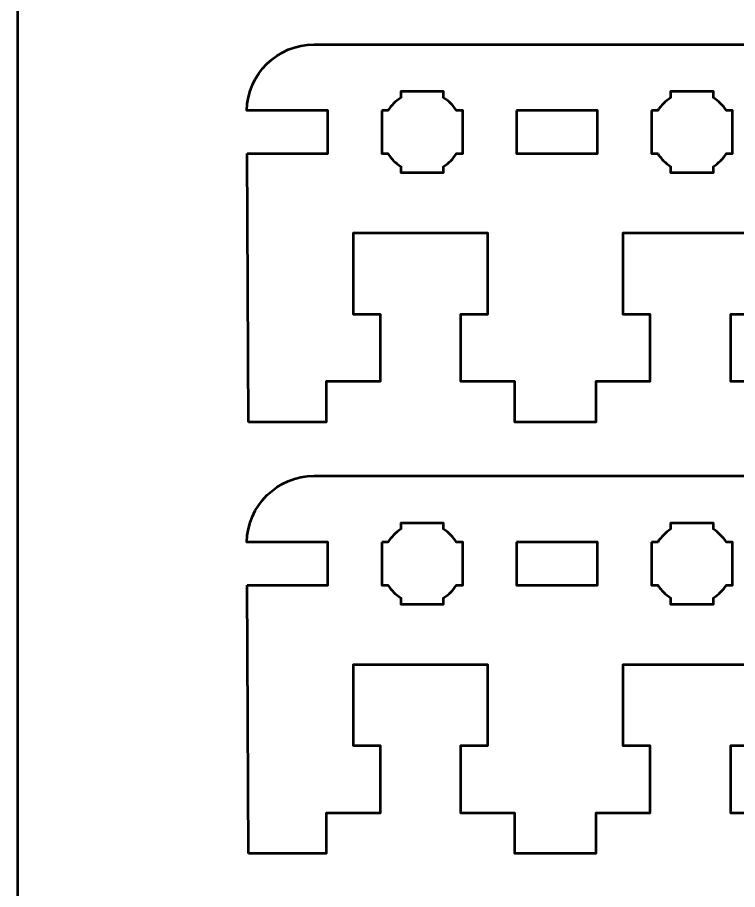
# Model space of a CAD drawing. Header units: centimetres. Extents: x -21 to 0, y -29.7 to 0.
# Drawn here: x -21 to -15.66, y -22.87 to -16.4 of the extents above; entities that cross this region are included whole.
import ezdxf

# ---------------------------------------------------------------- set-up
doc = ezdxf.new("R2010")
doc.units = ezdxf.units.CM
doc.header["$MEASUREMENT"] = 0
doc.layers.add('Layer 1', color=7, linetype='Continuous')

msp = doc.modelspace()

# ---------------------------------------------------------------- linework, layer by layer
at = {"layer": 'Layer 1', "color": 1, "lineweight": 53}
msp.add_open_spline([(-21.00003, -29.19995), (-21.00003, -29.19995), (-21.00003, -3.49992), (-21.00003, -3.49992), (-21.00003, -3.49992), (-21.00003, -3.41709), (-20.93286, -3.34992), (-20.85003, -3.34992), (-20.85003, -3.34992), (-20.7672, -3.34992), (-20.70003, -3.28275), (-20.70003, -3.19992), (-20.70003, -3.19992), (-20.70003, -3.11709), (-20.7672, -3.04992), (-20.85003, -3.04992), (-20.85003, -3.04992), (-20.93286, -3.04992), (-21.00003, -2.98275), (-21.00003, -2.89992), (-21.00003, -2.89992), (-21.00003, -2.81709), (-20.93286, -2.74992), (-20.85003, -2.74992), (-20.85003, -2.74992), (-20.7672, -2.74992), (-20.70003, -2.68275), (-20.70003, -2.59992), (-20.70003, -2.59992), (-20.70003, -2.51709), (-20.7672, -2.44992), (-20.85003, -2.44992), (-20.85003, -2.44992), (-20.93286, -2.44992), (-21.00003, -2.38275), (-21.00003, -2.29992), (-21.00003, -2.29992), (-21.00003, -2.21709), (-20.93286, -2.14992), (-20.85003, -2.14992), (-20.85003, -2.14992), (-20.7672, -2.14992), (-20.70003, -2.08275), (-20.70003, -1.99992), (-20.70003, -1.99992), (-20.70003, -1.91709), (-20.7672, -1.84992), (-20.85003, -1.84992), (-20.85003, -1.84992), (-20.93286, -1.84992), (-21.00003, -1.78275), (-21.00003, -1.69992), (-21.00003, -1.69992), (-21.00003, -1.61709), (-20.93286, -1.54992), (-20.85003, -1.54992), (-20.85003, -1.54992), (-20.7672, -1.54992), (-20.70003, -1.48275), (-20.70003, -1.39992), (-20.70003, -1.39992), (-20.70003, -1.31709), (-20.7672, -1.24992), (-20.85003, -1.24992), (-20.85003, -1.24992), (-20.93286, -1.24992), (-21.00003, -1.18275), (-21.00003, -1.09992), (-21.00003, -1.09992), (-21.00003, -1.09992), (-21.00003, -0.49992), (-21.00003, -0.49992), (-21.00003, -0.49992), (-21.00003, -0.22295), (-20.77694, 0.00004), (-20.49994, 0.00004), (-20.49994, 0.00004), (-20.49994, 0.00004), (-0.50008, 0.00004), (-0.50008, 0.00004), (-0.50008, 0.00004), (-0.22294, 0.00004), (0.00002, -0.22295), (0.00002, -0.49992), (0.00002, -0.49992), (0.00002, -0.49992), (0.00002, -29.19995), (0.00002, -29.19995), (0.00002, -29.19995), (0.00002, -29.47695), (-0.22294, -29.70004), (-0.50008, -29.70004), (-0.50008, -29.70004), (-0.50008, -29.70004), (-20.49994, -29.70004), (-20.49994, -29.70004), (-20.49994, -29.70004), (-20.77694, -29.70004), (-21.00003, -29.47695), (-21.00003, -29.19995)], degree=3, knots=[0, 0, 0, 0, 0.04, 0.04, 0.04, 0.04, 0.08, 0.08, 0.08, 0.08, 0.12, 0.12, 0.12, 0.12, 0.16, 0.16, 0.16, 0.16, 0.2, 0.2, 0.2, 0.2, 0.24, 0.24, 0.24, 0.24, 0.28, 0.28, 0.28, 0.28, 0.32, 0.32, 0.32, 0.32, 0.36, 0.36, 0.36, 0.36, 0.4, 0.4, 0.4, 0.4, 0.44, 0.44, 0.44, 0.44, 0.48, 0.48, 0.48, 0.48, 0.52, 0.52, 0.52, 0.52, 0.56, 0.56, 0.56, 0.56, 0.6, 0.6, 0.6, 0.6, 0.64, 0.64, 0.64, 0.64, 0.68, 0.68, 0.68, 0.68, 0.72, 0.72, 0.72, 0.72, 0.76, 0.76, 0.76, 0.76, 0.8, 0.8, 0.8, 0.8, 0.84, 0.84, 0.84, 0.84, 0.88, 0.88, 0.88, 0.88, 0.92, 0.92, 0.92, 0.92, 0.96, 0.96, 0.96, 0.96, 1, 1, 1, 1], dxfattribs=at)
at = {"layer": 'Layer 1', "lineweight": 53}
for points, knots in [([(-19.29808, -17.40875), (-19.29808, -17.40875), (-18.70001, -17.40875), (-18.70001, -17.40875), (-18.70001, -17.40875), (-18.70001, -17.40875), (-18.70001, -17.09125), (-18.70001, -17.09125), (-18.70001, -17.09125), (-18.70001, -17.09125), (-19.2999, -17.09125), (-19.2999, -17.09125), (-19.2999, -17.09125), (-19.29523, -16.8192), (-19.07317, -16.6), (-18.80001, -16.6)], [0, 0, 0, 0, 0.25, 0.25, 0.25, 0.25, 0.5, 0.5, 0.5, 0.5, 0.75, 0.75, 0.75, 0.75, 1, 1, 1, 1]), ([(-18.30001, -17.09125), (-18.30001, -17.09125), (-18.25457, -17.09125), (-18.25457, -17.09125), (-18.25457, -17.09125), (-18.23034, -17.05249), (-18.19751, -17.01967), (-18.15876, -16.99544), (-18.15876, -16.99544), (-18.15876, -16.99544), (-18.15876, -16.95), (-18.15876, -16.95), (-18.15876, -16.95), (-18.15876, -16.95), (-18.00001, -16.95), (-18.00001, -16.95), (-18.00001, -16.95), (-18.00001, -16.95), (-17.84126, -16.95), (-17.84126, -16.95), (-17.84126, -16.95), (-17.84126, -16.95), (-17.84126, -16.99544), (-17.84126, -16.99544), (-17.84126, -16.99544), (-17.80251, -17.01967), (-17.76968, -17.05249), (-17.74545, -17.09125), (-17.74545, -17.09125), (-17.74545, -17.09125), (-17.70001, -17.09125), (-17.70001, -17.09125), (-17.70001, -17.09125), (-17.70001, -17.09125), (-17.70001, -17.25), (-17.70001, -17.25), (-17.70001, -17.25), (-17.70001, -17.25), (-17.70001, -17.40875), (-17.70001, -17.40875), (-17.70001, -17.40875), (-17.70001, -17.40875), (-17.74545, -17.40875), (-17.74545, -17.40875), (-17.74545, -17.40875), (-17.76968, -17.44751), (-17.80251, -17.48033), (-17.84126, -17.50456), (-17.84126, -17.50456), (-17.84126, -17.50456), (-17.84126, -17.55), (-17.84126, -17.55), (-17.84126, -17.55), (-17.84126, -17.55), (-18.00001, -17.55), (-18.00001, -17.55), (-18.00001, -17.55), (-18.00001, -17.55), (-18.15876, -17.55), (-18.15876, -17.55), (-18.15876, -17.55), (-18.15876, -17.55), (-18.15876, -17.50456), (-18.15876, -17.50456), (-18.15876, -17.50456), (-18.19751, -17.48033), (-18.23034, -17.44751), (-18.25457, -17.40875), (-18.25457, -17.40875), (-18.25457, -17.40875), (-18.30001, -17.40875), (-18.30001, -17.40875), (-18.30001, -17.40875), (-18.30001, -17.40875), (-18.30001, -17.25), (-18.30001, -17.25), (-18.30001, -17.25), (-18.30001, -17.25), (-18.30001, -17.09125), (-18.30001, -17.09125)], [0, 0, 0, 0, 0.05, 0.05, 0.05, 0.05, 0.1, 0.1, 0.1, 0.1, 0.15, 0.15, 0.15, 0.15, 0.2, 0.2, 0.2, 0.2, 0.25, 0.25, 0.25, 0.25, 0.3, 0.3, 0.3, 0.3, 0.35, 0.35, 0.35, 0.35, 0.4, 0.4, 0.4, 0.4, 0.45, 0.45, 0.45, 0.45, 0.5, 0.5, 0.5, 0.5, 0.55, 0.55, 0.55, 0.55, 0.6, 0.6, 0.6, 0.6, 0.65, 0.65, 0.65, 0.65, 0.7, 0.7, 0.7, 0.7, 0.75, 0.75, 0.75, 0.75, 0.8, 0.8, 0.8, 0.8, 0.85, 0.85, 0.85, 0.85, 0.9, 0.9, 0.9, 0.9, 0.95, 0.95, 0.95, 0.95, 1, 1, 1, 1]), ([(-16.30001, -17.09125), (-16.30001, -17.09125), (-16.25457, -17.09125), (-16.25457, -17.09125), (-16.25457, -17.09125), (-16.23034, -17.05249), (-16.19751, -17.01967), (-16.15876, -16.99544), (-16.15876, -16.99544), (-16.15876, -16.99544), (-16.15876, -16.95), (-16.15876, -16.95), (-16.15876, -16.95), (-16.15876, -16.95), (-16.00001, -16.95), (-16.00001, -16.95), (-16.00001, -16.95), (-16.00001, -16.95), (-15.84126, -16.95), (-15.84126, -16.95), (-15.84126, -16.95), (-15.84126, -16.95), (-15.84126, -16.99544), (-15.84126, -16.99544), (-15.84126, -16.99544), (-15.80251, -17.01967), (-15.76968, -17.05249), (-15.74545, -17.09125), (-15.74545, -17.09125), (-15.74545, -17.09125), (-15.70001, -17.09125), (-15.70001, -17.09125), (-15.70001, -17.09125), (-15.70001, -17.09125), (-15.70001, -17.25), (-15.70001, -17.25), (-15.70001, -17.25), (-15.70001, -17.25), (-15.70001, -17.40875), (-15.70001, -17.40875), (-15.70001, -17.40875), (-15.70001, -17.40875), (-15.74545, -17.40875), (-15.74545, -17.40875), (-15.74545, -17.40875), (-15.76968, -17.44751), (-15.80251, -17.48033), (-15.84126, -17.50456), (-15.84126, -17.50456), (-15.84126, -17.50456), (-15.84126, -17.55), (-15.84126, -17.55), (-15.84126, -17.55), (-15.84126, -17.55), (-16.00001, -17.55), (-16.00001, -17.55), (-16.00001, -17.55), (-16.00001, -17.55), (-16.15876, -17.55), (-16.15876, -17.55), (-16.15876, -17.55), (-16.15876, -17.55), (-16.15876, -17.50456), (-16.15876, -17.50456), (-16.15876, -17.50456), (-16.19751, -17.48033), (-16.23034, -17.44751), (-16.25457, -17.40875), (-16.25457, -17.40875), (-16.25457, -17.40875), (-16.30001, -17.40875), (-16.30001, -17.40875), (-16.30001, -17.40875), (-16.30001, -17.40875), (-16.30001, -17.25), (-16.30001, -17.25), (-16.30001, -17.25), (-16.30001, -17.25), (-16.30001, -17.09125), (-16.30001, -17.09125)], [0, 0, 0, 0, 0.05, 0.05, 0.05, 0.05, 0.1, 0.1, 0.1, 0.1, 0.15, 0.15, 0.15, 0.15, 0.2, 0.2, 0.2, 0.2, 0.25, 0.25, 0.25, 0.25, 0.3, 0.3, 0.3, 0.3, 0.35, 0.35, 0.35, 0.35, 0.4, 0.4, 0.4, 0.4, 0.45, 0.45, 0.45, 0.45, 0.5, 0.5, 0.5, 0.5, 0.55, 0.55, 0.55, 0.55, 0.6, 0.6, 0.6, 0.6, 0.65, 0.65, 0.65, 0.65, 0.7, 0.7, 0.7, 0.7, 0.75, 0.75, 0.75, 0.75, 0.8, 0.8, 0.8, 0.8, 0.85, 0.85, 0.85, 0.85, 0.9, 0.9, 0.9, 0.9, 0.95, 0.95, 0.95, 0.95, 1, 1, 1, 1]), ([(-17.30001, -17.09125), (-17.30001, -17.09125), (-16.70001, -17.09125), (-16.70001, -17.09125), (-16.70001, -17.09125), (-16.70001, -17.09125), (-16.70001, -17.40875), (-16.70001, -17.40875), (-16.70001, -17.40875), (-16.70001, -17.40875), (-17.30001, -17.40875), (-17.30001, -17.40875), (-17.30001, -17.40875), (-17.30001, -17.40875), (-17.30001, -17.09125), (-17.30001, -17.09125)], [0, 0, 0, 0, 0.25, 0.25, 0.25, 0.25, 0.5, 0.5, 0.5, 0.5, 0.75, 0.75, 0.75, 0.75, 1, 1, 1, 1]), ([(-10.70002, -19.4), (-10.70002, -19.4), (-11.31252, -19.4), (-11.31252, -19.4), (-11.31252, -19.4), (-11.31252, -19.4), (-11.31252, -19.1), (-11.31252, -19.1), (-11.31252, -19.1), (-12.23021, -19.10001), (-10.9031, -19.09999), (-11.71252, -19.10001), (-11.71252, -19.10001), (-11.71252, -19.10001), (-11.71252, -18.6), (-11.71252, -18.6), (-11.71252, -18.6), (-11.71252, -18.6), (-11.51252, -18.59999), (-11.51252, -18.59999), (-11.51252, -18.59999), (-11.51252, -18.59999), (-11.51252, -18), (-11.51252, -18), (-11.51252, -18), (-11.89585, -18), (-12.12919, -18), (-12.51252, -18), (-12.51252, -18), (-12.51252, -18), (-12.51252, -18.59999), (-12.51252, -18.59999), (-12.51252, -18.59999), (-12.51252, -18.59999), (-12.31252, -18.6), (-12.31252, -18.6), (-12.31252, -18.6), (-12.31252, -18.6), (-12.31252, -19.1), (-12.31252, -19.1), (-12.31252, -19.1), (-12.31252, -19.1), (-12.71252, -19.1), (-12.71252, -19.1), (-12.71252, -19.1), (-12.71252, -19.1), (-12.71252, -19.4), (-12.71252, -19.4), (-12.71252, -19.4), (-12.71252, -19.4), (-13.31252, -19.4), (-13.31252, -19.4), (-13.31252, -19.4), (-13.31252, -19.4), (-13.31252, -19.1), (-13.31252, -19.1), (-13.31252, -19.1), (-13.31252, -19.1), (-13.71252, -19.1), (-13.71252, -19.1), (-13.71252, -19.1), (-13.71252, -19.1), (-13.71252, -18.6), (-13.71252, -18.6), (-13.71252, -18.6), (-13.71252, -18.6), (-13.51252, -18.59999), (-13.51252, -18.59999), (-13.51252, -18.59999), (-13.51252, -18.59999), (-13.51252, -18), (-13.51252, -18), (-13.51252, -18), (-13.89585, -18), (-14.12919, -18), (-14.51252, -18), (-14.51252, -18), (-14.51252, -18), (-14.51252, -18.59999), (-14.51252, -18.59999), (-14.51252, -18.59999), (-14.51252, -18.59999), (-14.31252, -18.6), (-14.31252, -18.6), (-14.31252, -18.6), (-14.31252, -18.6), (-14.31252, -19.10001), (-14.31252, -19.10001), (-14.31252, -19.10001), (-14.31252, -19.10001), (-14.71252, -19.1), (-14.71252, -19.1), (-14.71252, -19.1), (-14.71252, -19.1), (-14.71252, -19.4), (-14.71252, -19.4), (-14.71252, -19.4), (-14.71252, -19.4), (-15.31251, -19.4), (-15.31251, -19.4), (-15.31251, -19.4), (-15.31251, -19.4), (-15.31251, -19.1), (-15.31251, -19.1), (-15.31251, -19.1), (-15.31251, -19.1), (-15.71251, -19.1), (-15.71251, -19.1), (-15.71251, -19.1), (-15.71251, -19.1), (-15.71251, -18.6), (-15.71251, -18.6), (-15.71251, -18.6), (-15.71251, -18.6), (-15.51251, -18.59999), (-15.51251, -18.59999), (-15.51251, -18.59999), (-15.51251, -18.59999), (-15.51251, -18), (-15.51251, -18), (-15.51251, -18), (-15.89584, -18), (-16.12918, -18), (-16.51251, -18), (-16.51251, -18), (-16.51251, -18), (-16.51251, -18.59999), (-16.51251, -18.59999), (-16.51251, -18.59999), (-16.51251, -18.59999), (-16.31251, -18.6), (-16.31251, -18.6), (-16.31251, -18.6), (-16.31251, -18.6), (-16.31251, -19.10001), (-16.31251, -19.10001), (-16.31251, -19.10001), (-16.31251, -19.10001), (-16.71251, -19.1), (-16.71251, -19.1), (-16.71251, -19.1), (-16.71251, -19.1), (-16.71251, -19.4), (-16.71251, -19.4), (-16.71251, -19.4), (-16.71251, -19.4), (-17.31251, -19.4), (-17.31251, -19.4), (-17.31251, -19.4), (-17.31251, -19.4), (-17.31251, -19.1), (-17.31251, -19.1), (-17.31251, -19.1), (-17.31251, -19.1), (-17.71251, -19.1), (-17.71251, -19.1), (-17.71251, -19.1), (-17.71251, -19.1), (-17.71251, -18.6), (-17.71251, -18.6), (-17.71251, -18.6), (-17.71251, -18.6), (-17.51251, -18.59999), (-17.51251, -18.59999), (-17.51251, -18.59999), (-17.51251, -18.59999), (-17.51251, -18), (-17.51251, -18), (-17.51251, -18), (-17.89584, -18), (-18.12918, -18), (-18.51251, -18), (-18.51251, -18), (-18.51251, -18), (-18.51251, -18.59999), (-18.51251, -18.59999), (-18.51251, -18.59999), (-18.51251, -18.59999), (-18.31251, -18.6), (-18.31251, -18.6), (-18.31251, -18.6), (-18.31251, -18.6), (-18.31251, -19.10001), (-18.31251, -19.10001), (-18.31251, -19.10001), (-18.31251, -19.10001), (-18.71251, -19.1), (-18.71251, -19.1), (-18.71251, -19.1), (-18.71251, -19.1), (-18.71251, -19.4), (-18.71251, -19.4), (-18.71251, -19.4), (-18.71251, -19.4), (-19.28751, -19.4), (-19.28751, -19.4)], [0, 0, 0, 0, 0.0204082, 0.0204082, 0.0204082, 0.0204082, 0.0408163, 0.0408163, 0.0408163, 0.0408163, 0.0612245, 0.0612245, 0.0612245, 0.0612245, 0.0816327, 0.0816327, 0.0816327, 0.0816327, 0.1020408, 0.1020408, 0.1020408, 0.1020408, 0.122449, 0.122449, 0.122449, 0.122449, 0.1428571, 0.1428571, 0.1428571, 0.1428571, 0.1632653, 0.1632653, 0.1632653, 0.1632653, 0.1836735, 0.1836735, 0.1836735, 0.1836735, 0.2040816, 0.2040816, 0.2040816, 0.2040816, 0.2244898, 0.2244898, 0.2244898, 0.2244898, 0.244898, 0.244898, 0.244898, 0.244898, 0.2653061, 0.2653061, 0.2653061, 0.2653061, 0.2857143, 0.2857143, 0.2857143, 0.2857143, 0.3061224, 0.3061224, 0.3061224, 0.3061224, 0.3265306, 0.3265306, 0.3265306, 0.3265306, 0.3469388, 0.3469388, 0.3469388, 0.3469388, 0.3673469, 0.3673469, 0.3673469, 0.3673469, 0.3877551, 0.3877551, 0.3877551, 0.3877551, 0.4081633, 0.4081633, 0.4081633, 0.4081633, 0.4285714, 0.4285714, 0.4285714, 0.4285714, 0.4489796, 0.4489796, 0.4489796, 0.4489796, 0.4693878, 0.4693878, 0.4693878, 0.4693878, 0.4897959, 0.4897959, 0.4897959, 0.4897959, 0.5102041, 0.5102041, 0.5102041, 0.5102041, 0.5306122, 0.5306122, 0.5306122, 0.5306122, 0.5510204, 0.5510204, 0.5510204, 0.5510204, 0.5714286, 0.5714286, 0.5714286, 0.5714286, 0.5918367, 0.5918367, 0.5918367, 0.5918367, 0.6122449, 0.6122449, 0.6122449, 0.6122449, 0.6326531, 0.6326531, 0.6326531, 0.6326531, 0.6530612, 0.6530612, 0.6530612, 0.6530612, 0.6734694, 0.6734694, 0.6734694, 0.6734694, 0.6938776, 0.6938776, 0.6938776, 0.6938776, 0.7142857, 0.7142857, 0.7142857, 0.7142857, 0.7346939, 0.7346939, 0.7346939, 0.7346939, 0.755102, 0.755102, 0.755102, 0.755102, 0.7755102, 0.7755102, 0.7755102, 0.7755102, 0.7959184, 0.7959184, 0.7959184, 0.7959184, 0.8163265, 0.8163265, 0.8163265, 0.8163265, 0.8367347, 0.8367347, 0.8367347, 0.8367347, 0.8571429, 0.8571429, 0.8571429, 0.8571429, 0.877551, 0.877551, 0.877551, 0.877551, 0.8979592, 0.8979592, 0.8979592, 0.8979592, 0.9183673, 0.9183673, 0.9183673, 0.9183673, 0.9387755, 0.9387755, 0.9387755, 0.9387755, 0.9591837, 0.9591837, 0.9591837, 0.9591837, 0.9795918, 0.9795918, 0.9795918, 0.9795918, 1, 1, 1, 1]), ([(-19.29808, -20.60875), (-19.29808, -20.60875), (-18.70001, -20.60875), (-18.70001, -20.60875), (-18.70001, -20.60875), (-18.70001, -20.60875), (-18.70001, -20.29125), (-18.70001, -20.29125), (-18.70001, -20.29125), (-18.70001, -20.29125), (-19.2999, -20.29125), (-19.2999, -20.29125), (-19.2999, -20.29125), (-19.29523, -20.0192), (-19.07317, -19.8), (-18.80001, -19.8)], [0, 0, 0, 0, 0.25, 0.25, 0.25, 0.25, 0.5, 0.5, 0.5, 0.5, 0.75, 0.75, 0.75, 0.75, 1, 1, 1, 1]), ([(-18.30001, -20.29125), (-18.30001, -20.29125), (-18.25457, -20.29125), (-18.25457, -20.29125), (-18.25457, -20.29125), (-18.23034, -20.25249), (-18.19751, -20.21967), (-18.15876, -20.19544), (-18.15876, -20.19544), (-18.15876, -20.19544), (-18.15876, -20.15), (-18.15876, -20.15), (-18.15876, -20.15), (-18.15876, -20.15), (-18.00001, -20.15), (-18.00001, -20.15), (-18.00001, -20.15), (-18.00001, -20.15), (-17.84126, -20.15), (-17.84126, -20.15), (-17.84126, -20.15), (-17.84126, -20.15), (-17.84126, -20.19544), (-17.84126, -20.19544), (-17.84126, -20.19544), (-17.80251, -20.21967), (-17.76968, -20.25249), (-17.74545, -20.29125), (-17.74545, -20.29125), (-17.74545, -20.29125), (-17.70001, -20.29125), (-17.70001, -20.29125), (-17.70001, -20.29125), (-17.70001, -20.29125), (-17.70001, -20.45), (-17.70001, -20.45), (-17.70001, -20.45), (-17.70001, -20.45), (-17.70001, -20.60875), (-17.70001, -20.60875), (-17.70001, -20.60875), (-17.70001, -20.60875), (-17.74545, -20.60875), (-17.74545, -20.60875), (-17.74545, -20.60875), (-17.76968, -20.64751), (-17.80251, -20.68033), (-17.84126, -20.70456), (-17.84126, -20.70456), (-17.84126, -20.70456), (-17.84126, -20.75), (-17.84126, -20.75), (-17.84126, -20.75), (-17.84126, -20.75), (-18.00001, -20.75), (-18.00001, -20.75), (-18.00001, -20.75), (-18.00001, -20.75), (-18.15876, -20.75), (-18.15876, -20.75), (-18.15876, -20.75), (-18.15876, -20.75), (-18.15876, -20.70456), (-18.15876, -20.70456), (-18.15876, -20.70456), (-18.19751, -20.68033), (-18.23034, -20.64751), (-18.25457, -20.60875), (-18.25457, -20.60875), (-18.25457, -20.60875), (-18.30001, -20.60875), (-18.30001, -20.60875), (-18.30001, -20.60875), (-18.30001, -20.60875), (-18.30001, -20.45), (-18.30001, -20.45), (-18.30001, -20.45), (-18.30001, -20.45), (-18.30001, -20.29125), (-18.30001, -20.29125)], [0, 0, 0, 0, 0.05, 0.05, 0.05, 0.05, 0.1, 0.1, 0.1, 0.1, 0.15, 0.15, 0.15, 0.15, 0.2, 0.2, 0.2, 0.2, 0.25, 0.25, 0.25, 0.25, 0.3, 0.3, 0.3, 0.3, 0.35, 0.35, 0.35, 0.35, 0.4, 0.4, 0.4, 0.4, 0.45, 0.45, 0.45, 0.45, 0.5, 0.5, 0.5, 0.5, 0.55, 0.55, 0.55, 0.55, 0.6, 0.6, 0.6, 0.6, 0.65, 0.65, 0.65, 0.65, 0.7, 0.7, 0.7, 0.7, 0.75, 0.75, 0.75, 0.75, 0.8, 0.8, 0.8, 0.8, 0.85, 0.85, 0.85, 0.85, 0.9, 0.9, 0.9, 0.9, 0.95, 0.95, 0.95, 0.95, 1, 1, 1, 1]), ([(-16.30001, -20.29125), (-16.30001, -20.29125), (-16.25457, -20.29125), (-16.25457, -20.29125), (-16.25457, -20.29125), (-16.23034, -20.25249), (-16.19751, -20.21967), (-16.15876, -20.19544), (-16.15876, -20.19544), (-16.15876, -20.19544), (-16.15876, -20.15), (-16.15876, -20.15), (-16.15876, -20.15), (-16.15876, -20.15), (-16.00001, -20.15), (-16.00001, -20.15), (-16.00001, -20.15), (-16.00001, -20.15), (-15.84126, -20.15), (-15.84126, -20.15), (-15.84126, -20.15), (-15.84126, -20.15), (-15.84126, -20.19544), (-15.84126, -20.19544), (-15.84126, -20.19544), (-15.80251, -20.21967), (-15.76968, -20.25249), (-15.74545, -20.29125), (-15.74545, -20.29125), (-15.74545, -20.29125), (-15.70001, -20.29125), (-15.70001, -20.29125), (-15.70001, -20.29125), (-15.70001, -20.29125), (-15.70001, -20.45), (-15.70001, -20.45), (-15.70001, -20.45), (-15.70001, -20.45), (-15.70001, -20.60875), (-15.70001, -20.60875), (-15.70001, -20.60875), (-15.70001, -20.60875), (-15.74545, -20.60875), (-15.74545, -20.60875), (-15.74545, -20.60875), (-15.76968, -20.64751), (-15.80251, -20.68033), (-15.84126, -20.70456), (-15.84126, -20.70456), (-15.84126, -20.70456), (-15.84126, -20.75), (-15.84126, -20.75), (-15.84126, -20.75), (-15.84126, -20.75), (-16.00001, -20.75), (-16.00001, -20.75), (-16.00001, -20.75), (-16.00001, -20.75), (-16.15876, -20.75), (-16.15876, -20.75), (-16.15876, -20.75), (-16.15876, -20.75), (-16.15876, -20.70456), (-16.15876, -20.70456), (-16.15876, -20.70456), (-16.19751, -20.68033), (-16.23034, -20.64751), (-16.25457, -20.60875), (-16.25457, -20.60875), (-16.25457, -20.60875), (-16.30001, -20.60875), (-16.30001, -20.60875), (-16.30001, -20.60875), (-16.30001, -20.60875), (-16.30001, -20.45), (-16.30001, -20.45), (-16.30001, -20.45), (-16.30001, -20.45), (-16.30001, -20.29125), (-16.30001, -20.29125)], [0, 0, 0, 0, 0.05, 0.05, 0.05, 0.05, 0.1, 0.1, 0.1, 0.1, 0.15, 0.15, 0.15, 0.15, 0.2, 0.2, 0.2, 0.2, 0.25, 0.25, 0.25, 0.25, 0.3, 0.3, 0.3, 0.3, 0.35, 0.35, 0.35, 0.35, 0.4, 0.4, 0.4, 0.4, 0.45, 0.45, 0.45, 0.45, 0.5, 0.5, 0.5, 0.5, 0.55, 0.55, 0.55, 0.55, 0.6, 0.6, 0.6, 0.6, 0.65, 0.65, 0.65, 0.65, 0.7, 0.7, 0.7, 0.7, 0.75, 0.75, 0.75, 0.75, 0.8, 0.8, 0.8, 0.8, 0.85, 0.85, 0.85, 0.85, 0.9, 0.9, 0.9, 0.9, 0.95, 0.95, 0.95, 0.95, 1, 1, 1, 1]), ([(-17.30001, -20.29125), (-17.30001, -20.29125), (-16.70001, -20.29125), (-16.70001, -20.29125), (-16.70001, -20.29125), (-16.70001, -20.29125), (-16.70001, -20.60875), (-16.70001, -20.60875), (-16.70001, -20.60875), (-16.70001, -20.60875), (-17.30001, -20.60875), (-17.30001, -20.60875), (-17.30001, -20.60875), (-17.30001, -20.60875), (-17.30001, -20.29125), (-17.30001, -20.29125)], [0, 0, 0, 0, 0.25, 0.25, 0.25, 0.25, 0.5, 0.5, 0.5, 0.5, 0.75, 0.75, 0.75, 0.75, 1, 1, 1, 1]), ([(-10.70002, -22.6), (-10.70002, -22.6), (-11.31252, -22.6), (-11.31252, -22.6), (-11.31252, -22.6), (-11.31252, -22.6), (-11.31252, -22.3), (-11.31252, -22.3), (-11.31252, -22.3), (-12.23021, -22.30001), (-10.9031, -22.29999), (-11.71252, -22.30001), (-11.71252, -22.30001), (-11.71252, -22.30001), (-11.71252, -21.8), (-11.71252, -21.8), (-11.71252, -21.8), (-11.71252, -21.8), (-11.51252, -21.79999), (-11.51252, -21.79999), (-11.51252, -21.79999), (-11.51252, -21.79999), (-11.51252, -21.2), (-11.51252, -21.2), (-11.51252, -21.2), (-11.89585, -21.2), (-12.12919, -21.2), (-12.51252, -21.2), (-12.51252, -21.2), (-12.51252, -21.2), (-12.51252, -21.79999), (-12.51252, -21.79999), (-12.51252, -21.79999), (-12.51252, -21.79999), (-12.31252, -21.8), (-12.31252, -21.8), (-12.31252, -21.8), (-12.31252, -21.8), (-12.31252, -22.3), (-12.31252, -22.3), (-12.31252, -22.3), (-12.31252, -22.3), (-12.71252, -22.3), (-12.71252, -22.3), (-12.71252, -22.3), (-12.71252, -22.3), (-12.71252, -22.6), (-12.71252, -22.6), (-12.71252, -22.6), (-12.71252, -22.6), (-13.31252, -22.6), (-13.31252, -22.6), (-13.31252, -22.6), (-13.31252, -22.6), (-13.31252, -22.3), (-13.31252, -22.3), (-13.31252, -22.3), (-13.31252, -22.3), (-13.71252, -22.3), (-13.71252, -22.3), (-13.71252, -22.3), (-13.71252, -22.3), (-13.71252, -21.8), (-13.71252, -21.8), (-13.71252, -21.8), (-13.71252, -21.8), (-13.51252, -21.79999), (-13.51252, -21.79999), (-13.51252, -21.79999), (-13.51252, -21.79999), (-13.51252, -21.2), (-13.51252, -21.2), (-13.51252, -21.2), (-13.89585, -21.2), (-14.12919, -21.2), (-14.51252, -21.2), (-14.51252, -21.2), (-14.51252, -21.2), (-14.51252, -21.79999), (-14.51252, -21.79999), (-14.51252, -21.79999), (-14.51252, -21.79999), (-14.31252, -21.8), (-14.31252, -21.8), (-14.31252, -21.8), (-14.31252, -21.8), (-14.31252, -22.30001), (-14.31252, -22.30001), (-14.31252, -22.30001), (-14.31252, -22.30001), (-14.71252, -22.3), (-14.71252, -22.3), (-14.71252, -22.3), (-14.71252, -22.3), (-14.71252, -22.6), (-14.71252, -22.6), (-14.71252, -22.6), (-14.71252, -22.6), (-15.31251, -22.6), (-15.31251, -22.6), (-15.31251, -22.6), (-15.31251, -22.6), (-15.31251, -22.3), (-15.31251, -22.3), (-15.31251, -22.3), (-15.31251, -22.3), (-15.71251, -22.3), (-15.71251, -22.3), (-15.71251, -22.3), (-15.71251, -22.3), (-15.71251, -21.8), (-15.71251, -21.8), (-15.71251, -21.8), (-15.71251, -21.8), (-15.51251, -21.79999), (-15.51251, -21.79999), (-15.51251, -21.79999), (-15.51251, -21.79999), (-15.51251, -21.2), (-15.51251, -21.2), (-15.51251, -21.2), (-15.89584, -21.2), (-16.12918, -21.2), (-16.51251, -21.2), (-16.51251, -21.2), (-16.51251, -21.2), (-16.51251, -21.79999), (-16.51251, -21.79999), (-16.51251, -21.79999), (-16.51251, -21.79999), (-16.31251, -21.8), (-16.31251, -21.8), (-16.31251, -21.8), (-16.31251, -21.8), (-16.31251, -22.30001), (-16.31251, -22.30001), (-16.31251, -22.30001), (-16.31251, -22.30001), (-16.71251, -22.3), (-16.71251, -22.3), (-16.71251, -22.3), (-16.71251, -22.3), (-16.71251, -22.6), (-16.71251, -22.6), (-16.71251, -22.6), (-16.71251, -22.6), (-17.31251, -22.6), (-17.31251, -22.6), (-17.31251, -22.6), (-17.31251, -22.6), (-17.31251, -22.3), (-17.31251, -22.3), (-17.31251, -22.3), (-17.31251, -22.3), (-17.71251, -22.3), (-17.71251, -22.3), (-17.71251, -22.3), (-17.71251, -22.3), (-17.71251, -21.8), (-17.71251, -21.8), (-17.71251, -21.8), (-17.71251, -21.8), (-17.51251, -21.79999), (-17.51251, -21.79999), (-17.51251, -21.79999), (-17.51251, -21.79999), (-17.51251, -21.2), (-17.51251, -21.2), (-17.51251, -21.2), (-17.89584, -21.2), (-18.12918, -21.2), (-18.51251, -21.2), (-18.51251, -21.2), (-18.51251, -21.2), (-18.51251, -21.79999), (-18.51251, -21.79999), (-18.51251, -21.79999), (-18.51251, -21.79999), (-18.31251, -21.8), (-18.31251, -21.8), (-18.31251, -21.8), (-18.31251, -21.8), (-18.31251, -22.30001), (-18.31251, -22.30001), (-18.31251, -22.30001), (-18.31251, -22.30001), (-18.71251, -22.3), (-18.71251, -22.3), (-18.71251, -22.3), (-18.71251, -22.3), (-18.71251, -22.6), (-18.71251, -22.6), (-18.71251, -22.6), (-18.71251, -22.6), (-19.28751, -22.6), (-19.28751, -22.6)], [0, 0, 0, 0, 0.0204082, 0.0204082, 0.0204082, 0.0204082, 0.0408163, 0.0408163, 0.0408163, 0.0408163, 0.0612245, 0.0612245, 0.0612245, 0.0612245, 0.0816327, 0.0816327, 0.0816327, 0.0816327, 0.1020408, 0.1020408, 0.1020408, 0.1020408, 0.122449, 0.122449, 0.122449, 0.122449, 0.1428571, 0.1428571, 0.1428571, 0.1428571, 0.1632653, 0.1632653, 0.1632653, 0.1632653, 0.1836735, 0.1836735, 0.1836735, 0.1836735, 0.2040816, 0.2040816, 0.2040816, 0.2040816, 0.2244898, 0.2244898, 0.2244898, 0.2244898, 0.244898, 0.244898, 0.244898, 0.244898, 0.2653061, 0.2653061, 0.2653061, 0.2653061, 0.2857143, 0.2857143, 0.2857143, 0.2857143, 0.3061224, 0.3061224, 0.3061224, 0.3061224, 0.3265306, 0.3265306, 0.3265306, 0.3265306, 0.3469388, 0.3469388, 0.3469388, 0.3469388, 0.3673469, 0.3673469, 0.3673469, 0.3673469, 0.3877551, 0.3877551, 0.3877551, 0.3877551, 0.4081633, 0.4081633, 0.4081633, 0.4081633, 0.4285714, 0.4285714, 0.4285714, 0.4285714, 0.4489796, 0.4489796, 0.4489796, 0.4489796, 0.4693878, 0.4693878, 0.4693878, 0.4693878, 0.4897959, 0.4897959, 0.4897959, 0.4897959, 0.5102041, 0.5102041, 0.5102041, 0.5102041, 0.5306122, 0.5306122, 0.5306122, 0.5306122, 0.5510204, 0.5510204, 0.5510204, 0.5510204, 0.5714286, 0.5714286, 0.5714286, 0.5714286, 0.5918367, 0.5918367, 0.5918367, 0.5918367, 0.6122449, 0.6122449, 0.6122449, 0.6122449, 0.6326531, 0.6326531, 0.6326531, 0.6326531, 0.6530612, 0.6530612, 0.6530612, 0.6530612, 0.6734694, 0.6734694, 0.6734694, 0.6734694, 0.6938776, 0.6938776, 0.6938776, 0.6938776, 0.7142857, 0.7142857, 0.7142857, 0.7142857, 0.7346939, 0.7346939, 0.7346939, 0.7346939, 0.755102, 0.755102, 0.755102, 0.755102, 0.7755102, 0.7755102, 0.7755102, 0.7755102, 0.7959184, 0.7959184, 0.7959184, 0.7959184, 0.8163265, 0.8163265, 0.8163265, 0.8163265, 0.8367347, 0.8367347, 0.8367347, 0.8367347, 0.8571429, 0.8571429, 0.8571429, 0.8571429, 0.877551, 0.877551, 0.877551, 0.877551, 0.8979592, 0.8979592, 0.8979592, 0.8979592, 0.9183673, 0.9183673, 0.9183673, 0.9183673, 0.9387755, 0.9387755, 0.9387755, 0.9387755, 0.9591837, 0.9591837, 0.9591837, 0.9591837, 0.9795918, 0.9795918, 0.9795918, 0.9795918, 1, 1, 1, 1])]:
    msp.add_open_spline(points, degree=3, knots=knots, dxfattribs=at)
at = {"layer": 'Layer 1', "color": 114, "lineweight": 53}
for points in [[(-18.80001, -16.6), (-18.80001, -16.6), (-11.20002, -16.6), (-11.20002, -16.6)], [(-19.28751, -19.4), (-19.28751, -19.4), (-19.29808, -17.40875), (-19.29808, -17.40875)], [(-18.80001, -19.8), (-18.80001, -19.8), (-11.20002, -19.8), (-11.20002, -19.8)], [(-19.28751, -22.6), (-19.28751, -22.6), (-19.29808, -20.60875), (-19.29808, -20.60875)]]:
    msp.add_open_spline(points, degree=3, dxfattribs=at)

doc.saveas('drawing.dxf')
